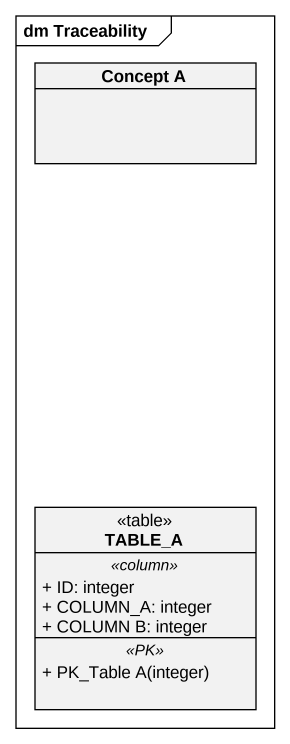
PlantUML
@startuml
mainframe dm Traceability
hide circle
hide empty members
skinparam classAttributeIconSize 0
class "Concept A" as Concept_A
class TABLE_A <<table>> {
  .. <<column>> ..
  + ID: integer
  + COLUMN_A: integer
  + COLUMN B: integer
  .. <<PK>> ..
  + PK_Table A(integer)
}
@enduml
